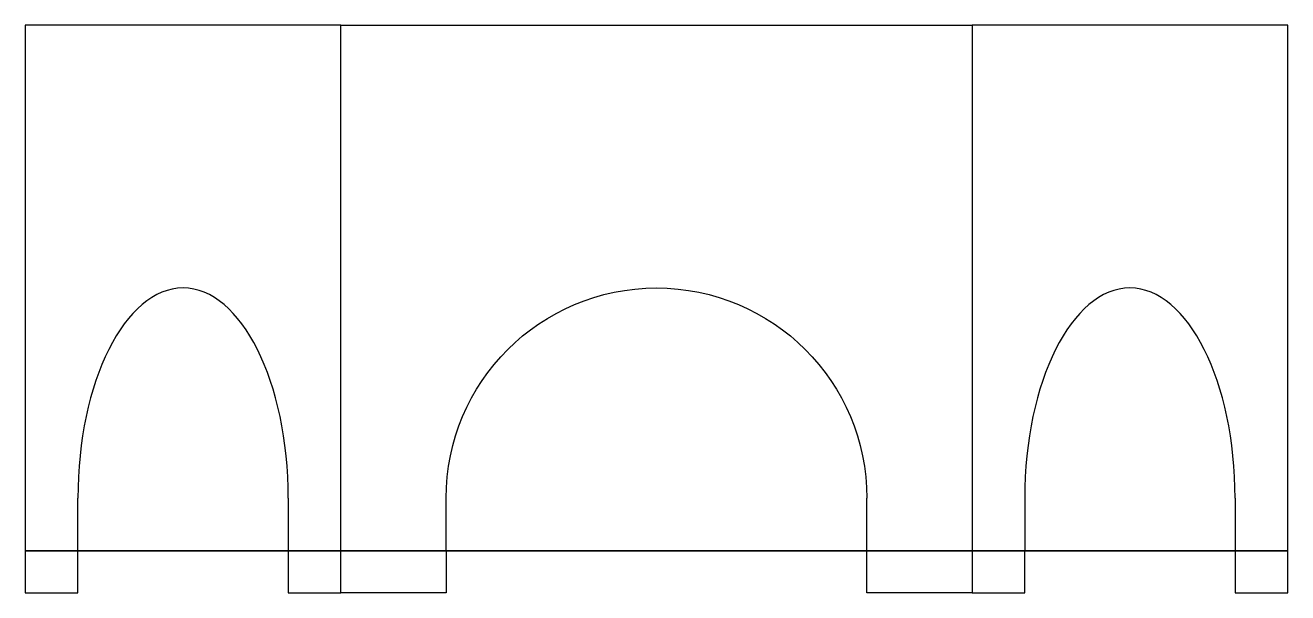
# Model space of a CAD drawing. Header units: centimetres. Extents: x -6 to 6, y -0.4 to 5.
import ezdxf

# ---------------------------------------------------------------- set-up
doc = ezdxf.new("R2010")
doc.units = ezdxf.units.CM
doc.header["$MEASUREMENT"] = 0
for name, color, linetype in [('Bottom v3_Bottom', 7, 'Continuous'), ('Bottom v3_Wall', 7, 'Continuous'), ('Bottom v3_WheelClear', 7, 'Continuous'), ('Bottom v3_WheelClear-2', 7, 'Continuous'), ('Bottom v3_WheelClear-3', 7, 'Continuous')]:
    doc.layers.add(name, color=color, linetype=linetype)

msp = doc.modelspace()

# ---------------------------------------------------------------- linework, layer by layer
at = {"layer": 'Bottom v3_Bottom'}
for p, q in [((-5.5, 0, 0.866), (-6, 0)), ((-6, 0), (-3, 0, -5.196)), ((-2.905, 0, -0.632), (-5.5, 0, 0.866)), ((-3.5, 0, 4.33), (-0.905, 0, 2.832)), ((-3, 0, 5.196), (-3.5, 0, 4.33)), ((-3, 0, -5.196), (-2, 0, -5.196)), ((3, 0, 5.196), (-3, 0, 5.196)), ((-0.905, 0, 2.832), (-2.905, 0, -0.632)), ((-2, 0, -2.2), (2, 0, -2.2)), ((-2, 0, -5.196), (-2, 0, -2.2)), ((-1.686, 0, 0.28), (-1.886, 0, -0.066)), ((-1.886, 0, -0.066), (-1.02, 0, -0.566)), ((-0.82, 0, -0.22), (-1.686, 0, 0.28)), ((-1.02, 0, -0.566), (-0.82, 0, -0.22)), ((0.886, 0, 1.666), (0.02, 0, 1.166)), ((0.02, 0, 1.166), (0.22, 0, 0.82)), ((0.22, 0, 0.82), (1.086, 0, 1.32)), ((0.6, 0, -0.6), (0.6, 0, -1.6)), ((0.6, 0, -1.6), (1, 0, -1.6)), ((1, 0, -0.6), (0.6, 0, -0.6)), ((1.086, 0, 1.32), (0.886, 0, 1.666)), ((2.905, 0, -0.632), (0.905, 0, 2.832)), ((0.905, 0, 2.832), (3.5, 0, 4.33)), ((1, 0, -1.6), (1, 0, -0.6)), ((2, 0, -2.2), (2, 0, -5.196)), ((2, 0, -5.196), (3, 0, -5.196)), ((5.5, 0, 0.866), (2.905, 0, -0.632)), ((3.5, 0, 4.33), (3, 0, 5.196)), ((3, 0, -5.196), (6, 0)), ((6, 0), (5.5, 0, 0.866))]:
    msp.add_line(p, q, dxfattribs=at)
at = {"layer": 'Bottom v3_Bottom', "extrusion": (0, 1, 0)}
for centre, radius in [((2.75, -1.1), 0.15), ((0, 0), 0.6), ((-0.422, 2.932), 0.15), ((-2.328, -1.832), 0.15)]:
    msp.add_circle(centre, radius, dxfattribs=at)
at = {"layer": 'Bottom v3_Bottom'}
msp.add_point((0, 0), dxfattribs=at)
at = {"layer": 'Bottom v3_Wall'}
for p, q in [((-3, 0, -5.196), (-6, 0)), ((-6, 0), (-3, 0, 5.196)), ((-5.6, 0), (-2.8, 0, 4.85)), ((-2.8, 0, -4.85), (-5.6, 0)), ((-3, 0, 5.196), (3, 0, 5.196)), ((3, 0, -5.196), (-3, 0, -5.196)), ((-2.8, 0, 4.85), (2.8, 0, 4.85)), ((2.8, 0, -4.85), (-2.8, 0, -4.85)), ((5.6, 0), (2.8, 0, -4.85)), ((2.8, 0, 4.85), (5.6, 0)), ((3, 0, 5.196), (6, 0)), ((6, 0), (3, 0, -5.196))]:
    msp.add_line(p, q, dxfattribs=at)
at = {"layer": 'Bottom v3_Wall', "extrusion": (0, 1, 0)}
for centre in [(3.464, -2), (0, 4), (-3.464, -2)]:
    msp.add_circle(centre, 0.25, dxfattribs=at)
at = {"layer": 'Bottom v3_Wall'}
msp.add_point((0, 0), dxfattribs=at)
msp.add_point((0, 0), dxfattribs=at)
msp.add_point((0, 0), dxfattribs=at)
at = {"layer": 'Bottom v3_WheelClear'}
for p, q in [((3, 5, 5.196), (3, -0.4, 5.196)), ((6, 5), (3, 5, 5.196)), ((6, -0.4), (6, 5)), ((3.5, 0.5, 4.33), (3.5, 0, 4.33)), ((5.5, 0.5, 0.866), (5.5, 0, 0.866)), ((3.5, -0.4, 4.33), (3.5, 0, 4.33)), ((3.5, 0, 4.33), (5.5, 0, 0.866)), ((3.5, 0, 4.33), (5.5, 0, 0.866)), ((5.5, 0, 0.866), (5.5, -0.4, 0.866)), ((3, -0.4, 5.196), (3.5, -0.4, 4.33)), ((5.5, -0.4, 0.866), (6, -0.4))]:
    msp.add_line(p, q, dxfattribs=at)
at = {"layer": 'Bottom v3_WheelClear', "extrusion": (0.866025, 0, 0.5)}
msp.add_arc((0.5, 0, 5.196), 2, 270, 90, dxfattribs=at)
at = {"layer": 'Bottom v3_WheelClear'}
msp.add_point((4.5, 0, 2.598), dxfattribs=at)
at = {"layer": 'Bottom v3_WheelClear-2'}
for p, q in [((-3, -0.4, -5.196), (-3, 5, -5.196)), ((-3, 5, -5.196), (3, 5, -5.196)), ((3, 5, -5.196), (3, -0.4, -5.196)), ((-2, 0, -5.196), (-2, 0.5, -5.196)), ((2, 0, -5.196), (2, 0.5, -5.196)), ((-2, 0, -5.196), (-2, -0.4, -5.196)), ((2, 0, -5.196), (-2, 0, -5.196)), ((2, -0.4, -5.196), (2, 0, -5.196)), ((-2, -0.4, -5.196), (-3, -0.4, -5.196)), ((3, -0.4, -5.196), (2, -0.4, -5.196))]:
    msp.add_line(p, q, dxfattribs=at)
at = {"layer": 'Bottom v3_WheelClear-2', "extrusion": (0, 0, -1)}
msp.add_arc((0, 0.5, 5.196), 2, 0, 180, dxfattribs=at)
at = {"layer": 'Bottom v3_WheelClear-2'}
msp.add_point((0, 0, -5.196), dxfattribs=at)
at = {"layer": 'Bottom v3_WheelClear-3'}
for p, q in [((-6, 5), (-6, -0.4)), ((-3, 5, 5.196), (-6, 5)), ((-3, -0.4, 5.196), (-3, 5, 5.196)), ((-5.5, 0, 0.866), (-5.5, 0.5, 0.866)), ((-3.5, 0.5, 4.33), (-3.5, 0, 4.33)), ((-5.5, -0.4, 0.866), (-5.5, 0, 0.866)), ((-5.5, 0, 0.866), (-3.5, 0, 4.33)), ((-3.5, 0, 4.33), (-3.5, -0.4, 4.33)), ((-6, -0.4), (-5.5, -0.4, 0.866)), ((-3.5, -0.4, 4.33), (-3, -0.4, 5.196))]:
    msp.add_line(p, q, dxfattribs=at)
at = {"layer": 'Bottom v3_WheelClear-3', "extrusion": (-0.866025, 0, 0.5)}
msp.add_arc((-0.5, 0, 5.196), 2, 90, 270, dxfattribs=at)
at = {"layer": 'Bottom v3_WheelClear-3'}
msp.add_point((-4.5, 0, 2.598), dxfattribs=at)

doc.saveas('drawing.dxf')
